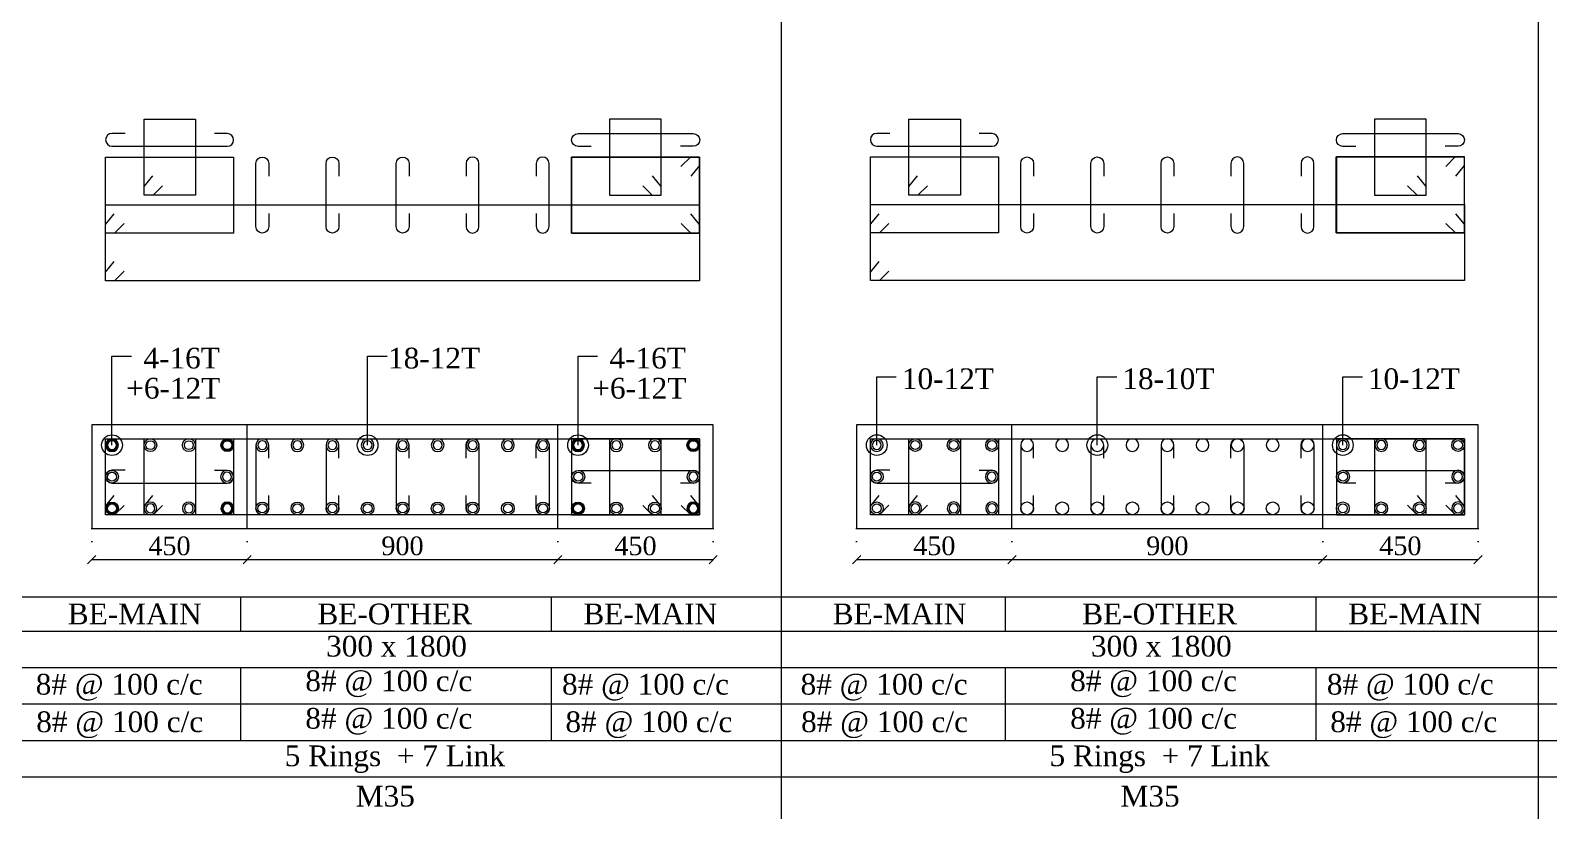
# Model space of a CAD drawing. Header units: millimetres. Extents: x 303 to 27724, y 300 to 68956.
# Drawn here: x 10195 to 14593, y 51968 to 54226 of the extents above; entities that cross this region are included whole.
import ezdxf

# ---------------------------------------------------------------- set-up
doc = ezdxf.new("R2010")
doc.units = ezdxf.units.MM
doc.linetypes.add('( Hidden )', pattern=[0.375, 0.25, -0.125])
doc.linetypes.add('DOT2', pattern=[0.125, 0, -0.125])
doc.layers.get('Defpoints').update_dxf_attribs({"lineweight": 0})
for name, color, linetype, lineweight in [('S-COL. STEEL DIA', 1, 'Continuous', 9), ('S-DIM FOOTING', 7, 'Continuous', 0), ('S-SECTION', 5, 'Continuous', 0), ('S-SECTION MARK', 7, 'Continuous', 0), ('S-SHEET', 7, 'Continuous', 0), ('S-STEEL', 1, 'Continuous', 9), ('S-STEEL-1', 1, 'Continuous', 0), ('S-STEEL-1 C.S.', 106, 'Continuous', 0), ('S-TEXT', 7, 'Continuous', 0)]:
    doc.layers.add(name, color=color, linetype=linetype, lineweight=lineweight)
doc.styles.add('AR', font='ARIALUNI.TTF', dxfattribs={"width": 0.8})
doc.styles.add('S-ROMANS', font='times.ttf')
doc.styles.add('TEXT', font='times.ttf')
doc.dimstyles.new('100', dxfattribs={"dimtxt": 180, "dimasz": 80, "dimexe": 0.18, "dimexo": 0.0625, "dimgap": 1, "dimtad": 1, "dimdec": 0, "dimzin": 0, "dimdsep": 46, "dimtxsty": 'AR', "dimblk": 'DOT', "dimcen": 0.09, "dimse1": 1, "dimse2": 1, "dimclrd": 50, "dimclrt": 256, "dimadec": 0, "dimazin": 0, "dimtfac": 1, "dimtdec": 0, "dimtix": 1, "dimtofl": 0, "dimtmove": 2, "dimatfit": 0, "dimfxl": 1, "dimtolj": 1, "dimtzin": 0, "dimlwd": -1, "dimarcsym": 0})
doc.dimstyles.new('SETU', dxfattribs={"dimtxt": 230, "dimasz": 0.2, "dimexe": 0.1, "dimexo": 0.1, "dimgap": 0.05, "dimtad": 1, "dimdec": 0, "dimzin": 0, "dimdsep": 46, "dimtxsty": 'TEXT', "dimblk": 'OBLIQUE', "dimcen": 0.09, "dimdle": 0.1, "dimclrd": 4, "dimclre": 256, "dimclrt": 256, "dimadec": 1, "dimazin": 0, "dimtfac": 1, "dimtdec": 0, "dimtix": 1, "dimtofl": 0, "dimtmove": 2, "dimatfit": 0, "dimfxl": 1, "dimtolj": 1, "dimtzin": 0, "dimlwd": -1, "dimlwe": -1, "dimarcsym": 1})

# ---------------------------------------------------------------- blocks, each defined once
blk = doc.blocks.new('*U4')
at = {"layer": 'S-COL. STEEL DIA'}
h = blk.add_hatch(color=256, dxfattribs=at)
h.dxf.hatch_style = 1
h.paths.add_polyline_path([(-18.5, 0, 1), (18.5, 0, 1)])
h.paths.add_polyline_path([(13, 0, -1), (-13, 0, -1)], flags=16)
at = {"layer": 'S-COL. STEEL DIA', "lineweight": 5}
for radius in [18.5, 13]:
    blk.add_circle((0, 0), radius, dxfattribs=at)
blk = doc.blocks.new('*U6')
at = {"layer": 'S-COL. STEEL DIA', "lineweight": 5}
for radius in [18.5, 13, 13]:
    blk.add_circle((0, 0), radius, dxfattribs=at)
blk = doc.blocks.new('_Oblique')
at = {"color": 0, "linetype": 'ByBlock', "lineweight": -2}
blk.add_line((-0.5, -0.5), (0.5, 0.5), dxfattribs=at)
blk = doc.blocks.new('*D2064')
at = {"layer": 'Defpoints', "color": 0}
for p in [(10372.5, 52783.8), (10822.5, 52783.8), (10822.5, 52693.9)]:
    blk.add_point(p, dxfattribs=at)
at = {"layer": 'S-DIM FOOTING', "linetype": 'DOT2', "ltscale": 300}
for p, q in [((10372.5, 52783.7), (10372.5, 52693.8)), ((10822.5, 52783.7), (10822.5, 52693.8))]:
    blk.add_line(p, q, dxfattribs=at)
at = {"layer": 'S-DIM FOOTING', "ltscale": 300}
blk.add_line((10372.4, 52693.9), (10822.6, 52693.9), dxfattribs=at)
at = {"layer": 'S-DIM FOOTING', "linetype": 'ByBlock', "xscale": 24, "yscale": 24, "zscale": 24, "rotation": 180}
blk.add_blockref('_Oblique', (10372.5, 52693.9), dxfattribs=at)
at = {"layer": 'S-DIM FOOTING', "linetype": 'ByBlock', "xscale": 24, "yscale": 24, "zscale": 24}
blk.add_blockref('_Oblique', (10822.5, 52693.9), dxfattribs=at)
at = {"layer": 'S-DIM FOOTING', "insert": (10597.5, 52733.4), "char_height": 54, "attachment_point": 5, "style": 'TEXT'}
blk.add_mtext('\\A1;450', dxfattribs=at)
blk = doc.blocks.new('*D2065')
at = {"layer": 'Defpoints', "color": 0}
for p in [(10822.5, 52783.8), (11722.5, 52783.8), (11722.5, 52693.9)]:
    blk.add_point(p, dxfattribs=at)
at = {"layer": 'S-DIM FOOTING', "linetype": 'DOT2', "ltscale": 300}
for p, q in [((10822.5, 52783.7), (10822.5, 52693.8)), ((11722.5, 52783.7), (11722.5, 52693.8))]:
    blk.add_line(p, q, dxfattribs=at)
at = {"layer": 'S-DIM FOOTING', "ltscale": 300}
blk.add_line((10822.4, 52693.9), (11722.6, 52693.9), dxfattribs=at)
at = {"layer": 'S-DIM FOOTING', "linetype": 'ByBlock', "xscale": 24, "yscale": 24, "zscale": 24, "rotation": 180}
blk.add_blockref('_Oblique', (10822.5, 52693.9), dxfattribs=at)
at = {"layer": 'S-DIM FOOTING', "linetype": 'ByBlock', "xscale": 24, "yscale": 24, "zscale": 24}
blk.add_blockref('_Oblique', (11722.5, 52693.9), dxfattribs=at)
at = {"layer": 'S-DIM FOOTING', "insert": (11272.5, 52733.5), "char_height": 54, "attachment_point": 5, "style": 'TEXT'}
blk.add_mtext('\\A1;900', dxfattribs=at)
blk = doc.blocks.new('*D2066')
at = {"layer": 'Defpoints', "color": 0}
for p in [(11722.5, 52783.8), (12172.5, 52783.8), (12172.5, 52693.9)]:
    blk.add_point(p, dxfattribs=at)
at = {"layer": 'S-DIM FOOTING', "linetype": 'DOT2', "ltscale": 300}
for p, q in [((11722.5, 52783.7), (11722.5, 52693.8)), ((12172.5, 52783.7), (12172.5, 52693.8))]:
    blk.add_line(p, q, dxfattribs=at)
at = {"layer": 'S-DIM FOOTING', "ltscale": 300}
blk.add_line((11722.4, 52693.9), (12172.6, 52693.9), dxfattribs=at)
at = {"layer": 'S-DIM FOOTING', "linetype": 'ByBlock', "xscale": 24, "yscale": 24, "zscale": 24, "rotation": 180}
blk.add_blockref('_Oblique', (11722.5, 52693.9), dxfattribs=at)
at = {"layer": 'S-DIM FOOTING', "linetype": 'ByBlock', "xscale": 24, "yscale": 24, "zscale": 24}
blk.add_blockref('_Oblique', (12172.5, 52693.9), dxfattribs=at)
at = {"layer": 'S-DIM FOOTING', "insert": (11947.5, 52733.4), "char_height": 54, "attachment_point": 5, "style": 'TEXT'}
blk.add_mtext('\\A1;450', dxfattribs=at)
blk = doc.blocks.new('_Dot')
at = {"linetype": 'ByBlock', "lineweight": -2}
blk.add_line((-0.5, 0), (-1, 0), dxfattribs=at)
at = {"linetype": 'ByBlock', "const_width": 0.5}
blk.add_lwpolyline([(-0.25, 0, 1), (0.25, 0, 1)], format="xyb", close=True, dxfattribs=at)
blk = doc.blocks.new('*D2109')
at = {"layer": 'Defpoints', "color": 0}
for p in [(12588.1, 52784), (13038.1, 52784), (13038.1, 52694.1)]:
    blk.add_point(p, dxfattribs=at)
at = {"layer": 'S-DIM FOOTING', "linetype": 'DOT2', "ltscale": 300}
for p, q in [((12588.1, 52783.8), (12588.1, 52694)), ((13038.1, 52783.8), (13038.1, 52694))]:
    blk.add_line(p, q, dxfattribs=at)
at = {"layer": 'S-DIM FOOTING', "ltscale": 300}
blk.add_line((12588, 52694.1), (13038.2, 52694.1), dxfattribs=at)
at = {"layer": 'S-DIM FOOTING', "linetype": 'ByBlock', "xscale": 24, "yscale": 24, "zscale": 24, "rotation": 180}
blk.add_blockref('_Oblique', (12588.1, 52694.1), dxfattribs=at)
at = {"layer": 'S-DIM FOOTING', "linetype": 'ByBlock', "xscale": 24, "yscale": 24, "zscale": 24}
blk.add_blockref('_Oblique', (13038.1, 52694.1), dxfattribs=at)
at = {"layer": 'S-DIM FOOTING', "insert": (12813.1, 52733.6), "char_height": 54, "attachment_point": 5, "style": 'TEXT'}
blk.add_mtext('\\A1;450', dxfattribs=at)
blk = doc.blocks.new('*D2110')
at = {"layer": 'Defpoints', "color": 0}
for p in [(13038.1, 52784), (13938.1, 52784), (13938.1, 52694.1)]:
    blk.add_point(p, dxfattribs=at)
at = {"layer": 'S-DIM FOOTING', "linetype": 'DOT2', "ltscale": 300}
for p, q in [((13038.1, 52783.8), (13038.1, 52694)), ((13938.1, 52783.8), (13938.1, 52694))]:
    blk.add_line(p, q, dxfattribs=at)
at = {"layer": 'S-DIM FOOTING', "ltscale": 300}
blk.add_line((13038, 52694.1), (13938.2, 52694.1), dxfattribs=at)
at = {"layer": 'S-DIM FOOTING', "linetype": 'ByBlock', "xscale": 24, "yscale": 24, "zscale": 24, "rotation": 180}
blk.add_blockref('_Oblique', (13038.1, 52694.1), dxfattribs=at)
at = {"layer": 'S-DIM FOOTING', "linetype": 'ByBlock', "xscale": 24, "yscale": 24, "zscale": 24}
blk.add_blockref('_Oblique', (13938.1, 52694.1), dxfattribs=at)
at = {"layer": 'S-DIM FOOTING', "insert": (13488.1, 52733.6), "char_height": 54, "attachment_point": 5, "style": 'TEXT'}
blk.add_mtext('\\A1;900', dxfattribs=at)
blk = doc.blocks.new('*D2111')
at = {"layer": 'Defpoints', "color": 0}
for p in [(13938.1, 52784), (14388.1, 52784), (14388.1, 52694.1)]:
    blk.add_point(p, dxfattribs=at)
at = {"layer": 'S-DIM FOOTING', "linetype": 'DOT2', "ltscale": 300}
for p, q in [((13938.1, 52783.8), (13938.1, 52694)), ((14388.1, 52783.8), (14388.1, 52694))]:
    blk.add_line(p, q, dxfattribs=at)
at = {"layer": 'S-DIM FOOTING', "ltscale": 300}
blk.add_line((13938, 52694.1), (14388.2, 52694.1), dxfattribs=at)
at = {"layer": 'S-DIM FOOTING', "linetype": 'ByBlock', "xscale": 24, "yscale": 24, "zscale": 24, "rotation": 180}
blk.add_blockref('_Oblique', (13938.1, 52694.1), dxfattribs=at)
at = {"layer": 'S-DIM FOOTING', "linetype": 'ByBlock', "xscale": 24, "yscale": 24, "zscale": 24}
blk.add_blockref('_Oblique', (14388.1, 52694.1), dxfattribs=at)
at = {"layer": 'S-DIM FOOTING', "insert": (14163.1, 52733.6), "char_height": 54, "attachment_point": 5, "style": 'TEXT'}
blk.add_mtext('\\A1;450', dxfattribs=at)
blk = doc.blocks.new('*U74')
at = {"layer": 'S-COL. STEEL DIA', "lineweight": 5}
blk.add_circle((0, 0), 18.5, dxfattribs=at)

msp = doc.modelspace()

# ---------------------------------------------------------------- linework, layer by layer
at = {"layer": 'S-SECTION'}
for points, elevation in [([(12172.5, 52783.8), (12172.5, 53083.8), (10372.5, 53083.8), (10372.5, 52783.8)], -6.9), ([(14388.1, 52784), (14388.1, 53084), (12588.1, 53084), (12588.1, 52784)], 7.8)]:
    msp.add_lwpolyline(points, close=True, dxfattribs=dict(at, elevation=elevation))
at = {"layer": 'S-SHEET'}
for p, q in [((12369.1, 68956, -0.3), (12369.1, 299.8, 0.2)), ((14562.7, 68956, 0.5), (14562.7, 299.8, 1)), ((303, 52586.7, 7.1), (27724.1, 52586.7, 7.1)), ((10803, 52586.6, -7.6), (10803, 52487, -7.6)), ((11703, 52586.6, -7.6), (11703, 52487, -7.6)), ((13018.5, 52586.6, -8.3), (13018.5, 52487, -8.3)), ((13918.5, 52586.6, -8.3), (13918.5, 52487, -8.3)), ((303, 52487.2, -0.9), (27724.1, 52487.2, -0.9)), ((303, 52382, -0.9), (27724.1, 52382, -0.9)), ((303, 52382, -0.9), (27724.1, 52382, -0.9)), ((10803, 52381.8, -7.6), (10803, 52170.5, -7.6)), ((11703, 52381.8, -7.6), (11703, 52170.5, -7.6)), ((13018.5, 52381.8, -8.3), (13018.5, 52170.5, -8.3)), ((13918.5, 52381.8, -8.3), (13918.5, 52170.5, -8.3)), ((303, 52276.2, -0.9), (27724.1, 52276.2, -0.9)), ((303, 52170.7, -0.9), (27724.1, 52170.7, -0.9)), ((303, 52065.1, -0.9), (27724.1, 52065.1, -0.9))]:
    msp.add_line(p, q, dxfattribs=at)
at = {"layer": 'S-STEEL', "color": 3}
for points, elevation in [([(10468.7, 53927.5), (10431, 53927.5, 1), (10431, 53890.6), (10764.9, 53890.3, 1), (10764.9, 53927.2), (10727.6, 53927.2)], -7.2), ([(11818.7, 53890), (11781, 53890, -1), (11781, 53926.9), (12114.9, 53927.2, -1), (12114.9, 53890.2), (12077.6, 53890.2)], -7.2), ([(12684.2, 53927.6), (12646.5, 53927.6, 1), (12646.5, 53890.7), (12980.4, 53890.4, 1), (12980.4, 53927.3), (12943.2, 53927.3)], 7.5), ([(14034.2, 53890.1), (13996.5, 53890.1, -1), (13996.5, 53927), (14330.4, 53927.3, -1), (14330.4, 53890.4), (14293.2, 53890.4)], 7.5), ([(10884.9, 53695.4), (10884.9, 53657.7, -1), (10848, 53657.7), (10848, 53840.8, -1), (10884.9, 53840.8), (10884.9, 53803.5)], -6.9), ([(11088.2, 53695.4), (11088.2, 53657.7, -1), (11051.2, 53657.7), (11051.2, 53840.8, -1), (11088.2, 53840.8), (11088.2, 53803.5)], -6.9), ([(11291.4, 53695.4), (11291.4, 53657.7, -1), (11254.5, 53657.7), (11254.5, 53840.8, -1), (11291.4, 53840.8), (11291.4, 53803.5)], -6.9), ([(11456.9, 53695.4), (11456.9, 53657.7, 1), (11493.8, 53657.7), (11493.8, 53840.8, 1), (11456.9, 53840.8), (11456.9, 53803.5)], -6.9), ([(11660.1, 53695.4), (11660.1, 53657.7, 1), (11697, 53657.7), (11697, 53840.8, 1), (11660.1, 53840.8), (11660.1, 53803.5)], -6.9), ([(13100.5, 53695.5), (13100.5, 53657.8, -1), (13063.6, 53657.8), (13063.6, 53840.9, -1), (13100.5, 53840.9), (13100.5, 53803.7)], 7.8), ([(13303.7, 53695.5), (13303.7, 53657.8, -1), (13266.8, 53657.8), (13266.8, 53840.9, -1), (13303.7, 53840.9), (13303.7, 53803.7)], 7.8), ([(13506.9, 53695.5), (13506.9, 53657.8, -1), (13470, 53657.8), (13470, 53840.9, -1), (13506.9, 53840.9), (13506.9, 53803.7)], 7.8), ([(13672.5, 53695.5), (13672.5, 53657.8, 1), (13709.4, 53657.8), (13709.4, 53840.9, 1), (13672.5, 53840.9), (13672.5, 53803.7)], 7.8), ([(13875.7, 53695.5), (13875.7, 53657.8, 1), (13912.6, 53657.8), (13912.6, 53840.9, 1), (13875.7, 53840.9), (13875.7, 53803.7)], 7.8), ([(10884.9, 52987.6), (10884.9, 53025.3, 1), (10848, 53025.3), (10848, 52842.2, 1), (10884.9, 52842.2), (10884.9, 52879.5)], -6.9), ([(11088.2, 52987.6), (11088.2, 53025.3, 1), (11051.2, 53025.3), (11051.2, 52842.2, 1), (11088.2, 52842.2), (11088.2, 52879.5)], -6.9), ([(11291.4, 52987.6), (11291.4, 53025.3, 1), (11254.5, 53025.3), (11254.5, 52842.2, 1), (11291.4, 52842.2), (11291.4, 52879.5)], -6.9), ([(11456.9, 52987.6), (11456.9, 53025.3, -1), (11493.8, 53025.3), (11493.8, 52842.2, -1), (11456.9, 52842.2), (11456.9, 52879.5)], -6.9), ([(11660.1, 52987.6), (11660.1, 53025.3, -1), (11697, 53025.3), (11697, 52842.2, -1), (11660.1, 52842.2), (11660.1, 52879.5)], -6.9), ([(13100.5, 52987.8), (13100.5, 53025.5, 1), (13063.6, 53025.5), (13063.6, 52842.4, 1), (13100.5, 52842.4), (13100.5, 52879.6)], 7.8), ([(13303.7, 52987.8), (13303.7, 53025.5, 1), (13266.8, 53025.5), (13266.8, 52842.4, 1), (13303.7, 52842.4), (13303.7, 52879.6)], 7.8), ([(13506.9, 52987.8), (13506.9, 53025.5, 1), (13470, 53025.5), (13470, 52842.4, 1), (13506.9, 52842.4), (13506.9, 52879.6)], 7.8), ([(13672.5, 52987.8), (13672.5, 53025.5, -1), (13709.4, 53025.5), (13709.4, 52842.4, -1), (13672.5, 52842.4), (13672.5, 52879.6)], 7.8), ([(13875.7, 52987.8), (13875.7, 53025.5, -1), (13912.6, 53025.5), (13912.6, 52842.4, -1), (13875.7, 52842.4), (13875.7, 52879.6)], 7.8), ([(10468.7, 52952.5), (10431, 52952.5, 1), (10431, 52915.6), (10764.9, 52915.3, 1), (10764.9, 52952.2), (10727.6, 52952.2)], -7.2), ([(11818.7, 52915), (11781, 52915, -1), (11781, 52951.9), (12114.9, 52952.2, -1), (12114.9, 52915.3), (12077.6, 52915.3)], -7.2), ([(12684.2, 52952.6), (12646.5, 52952.6, 1), (12646.5, 52915.7), (12980.4, 52915.4, 1), (12980.4, 52952.3), (12943.2, 52952.3)], 7.5), ([(14034.2, 52915.1), (13996.5, 52915.1, -1), (13996.5, 52952), (14330.4, 52952.3, -1), (14330.4, 52915.4), (14293.2, 52915.4)], 7.5)]:
    msp.add_lwpolyline(points, format="xyb", dxfattribs=dict(at, elevation=elevation))
at = {"layer": 'S-STEEL', "color": 1}
for points, elevation in [([(12079, 53832), (12106.5, 53859.3), (12132.5, 53859.3), (12132.5, 53639.3), (11761.7, 53639.3), (11761.7, 53859.3), (12132.5, 53859.3), (12132.5, 53834.3), (12107.3, 53803.4)], -6.9), ([(14294.5, 53832.1), (14322.1, 53859.4), (14348.1, 53859.4), (14348.1, 53639.4), (13977.3, 53639.4), (13977.3, 53859.4), (14348.1, 53859.4), (14348.1, 53834.4), (14322.9, 53803.6)], 7.8), ([(10466.1, 53528.5), (10438.5, 53501.2), (10412.5, 53501.2), (10412.5, 53721.2), (12133.3, 53721.2), (12133.3, 53501.2), (10412.5, 53501.2), (10412.5, 53526.2), (10437.7, 53557.1)], -6.9), ([(12681.6, 53528.7), (12654.1, 53501.4), (12628.1, 53501.4), (12628.1, 53721.4), (14348.9, 53721.4), (14348.9, 53501.4), (12628.1, 53501.4), (12628.1, 53526.4), (12653.3, 53557.3)], 7.8), ([(10466.1, 52851.1), (10438.5, 52823.8), (10412.5, 52823.8), (10412.5, 53043.8), (12133.3, 53043.8), (12133.3, 52823.8), (10412.5, 52823.8), (10412.5, 52848.8), (10437.7, 52879.7)], -6.9), ([(12681.6, 52851.3), (12654.1, 52824), (12628.1, 52824), (12628.1, 53044), (14348.9, 53044), (14348.9, 52824), (12628.1, 52824), (12628.1, 52849), (12653.3, 52879.9)], 7.8)]:
    msp.add_lwpolyline(points, dxfattribs=dict(at, elevation=elevation))
at = {"layer": 'S-STEEL-1', "color": 41}
for points, elevation in [([(10577.4, 53776), (10549.8, 53748.7), (10523.8, 53748.7), (10523.8, 53968.7), (10673.2, 53968.7), (10673.2, 53748.7), (10523.8, 53748.7), (10523.8, 53773.7), (10549, 53804.6)], -6.9), ([(11968.5, 53776), (11996, 53748.7), (12022, 53748.7), (12022, 53968.7), (11872.6, 53968.7), (11872.6, 53748.7), (12022, 53748.7), (12022, 53773.7), (11996.8, 53804.6)], -6.9), ([(12792.9, 53776.2), (12765.4, 53748.8), (12739.4, 53748.8), (12739.4, 53968.8), (12888.8, 53968.8), (12888.8, 53748.8), (12739.4, 53748.8), (12739.4, 53773.9), (12764.6, 53804.7)], 7.8), ([(14184, 53776.2), (14211.6, 53748.8), (14237.6, 53748.8), (14237.6, 53968.8), (14088.2, 53968.8), (14088.2, 53748.8), (14237.6, 53748.8), (14237.6, 53773.9), (14212.4, 53804.7)], 7.8), ([(10577.4, 52851.1), (10549.8, 52823.8), (10523.8, 52823.8), (10523.8, 53043.8), (10673.2, 53043.8), (10673.2, 52823.8), (10523.8, 52823.8), (10523.8, 52848.8), (10549, 52879.7)], -6.9), ([(11968.5, 52851.1), (11996, 52823.8), (12022, 52823.8), (12022, 53043.8), (11872.6, 53043.8), (11872.6, 52823.8), (12022, 52823.8), (12022, 52848.8), (11996.8, 52879.7)], -6.9), ([(12792.9, 52851.3), (12765.4, 52824), (12739.4, 52824), (12739.4, 53044), (12888.8, 53044), (12888.8, 52824), (12739.4, 52824), (12739.4, 52849), (12764.6, 52879.9)], 7.8), ([(14184, 52851.3), (14211.6, 52824), (14237.6, 52824), (14237.6, 53044), (14088.2, 53044), (14088.2, 52824), (14237.6, 52824), (14237.6, 52849), (14212.4, 52879.9)], 7.8)]:
    msp.add_lwpolyline(points, dxfattribs=dict(at, elevation=elevation))
at = {"layer": 'S-STEEL-1', "color": 6}
for points, elevation in [([(10466.1, 53666.6), (10438.5, 53639.3), (10412.5, 53639.3), (10412.5, 53859.3), (10783.3, 53859.3), (10783.3, 53639.3), (10412.5, 53639.3), (10412.5, 53664.3), (10437.7, 53695.2)], -6.9), ([(12079.8, 53666.6), (12107.3, 53639.3), (12133.3, 53639.3), (12133.3, 53859.3), (11762.5, 53859.3), (11762.5, 53639.3), (12133.3, 53639.3), (12133.3, 53664.3), (12108.1, 53695.2)], -6.9), ([(12681.6, 53666.8), (12654.1, 53639.4), (12628.1, 53639.4), (12628.1, 53859.4), (12998.9, 53859.4), (12998.9, 53639.4), (12628.1, 53639.4), (12628.1, 53664.5), (12653.3, 53695.3)], 7.8), ([(14295.3, 53666.8), (14322.9, 53639.4), (14348.9, 53639.4), (14348.9, 53859.4), (13978.1, 53859.4), (13978.1, 53639.4), (14348.9, 53639.4), (14348.9, 53664.5), (14323.7, 53695.3)], 7.8), ([(10466.1, 52851.1), (10438.5, 52823.8), (10412.5, 52823.8), (10412.5, 53043.8), (10783.3, 53043.8), (10783.3, 52823.8), (10412.5, 52823.8), (10412.5, 52848.8), (10437.7, 52879.7)], -6.9), ([(12079.8, 52851.1), (12107.3, 52823.8), (12133.3, 52823.8), (12133.3, 53043.8), (11762.5, 53043.8), (11762.5, 52823.8), (12133.3, 52823.8), (12133.3, 52848.8), (12108.1, 52879.7)], -6.9), ([(12681.6, 52851.3), (12654.1, 52824), (12628.1, 52824), (12628.1, 53044), (12998.9, 53044), (12998.9, 52824), (12628.1, 52824), (12628.1, 52849), (12653.3, 52879.9)], 7.8), ([(14295.3, 52851.3), (14322.9, 52824), (14348.9, 52824), (14348.9, 53044), (13978.1, 53044), (13978.1, 52824), (14348.9, 52824), (14348.9, 52849), (14323.7, 52879.9)], 7.8)]:
    msp.add_lwpolyline(points, dxfattribs=dict(at, elevation=elevation))
at = {"layer": 'S-STEEL-1 C.S.', "color": 8, "linetype": '( Hidden )'}
for p, q in [((10822.5, 52783.8, -6.9), (10822.5, 53083.8, -6.9)), ((11722.5, 52783.8, -6.9), (11722.5, 53083.8, -6.9)), ((13038.1, 52784, 7.8), (13038.1, 53084, 7.8)), ((13938.1, 52784, 7.8), (13938.1, 53084, 7.8))]:
    msp.add_line(p, q, dxfattribs=at)

# ---------------------------------------------------------------- block references
at = {"layer": 'S-COL. STEEL DIA', "xscale": -1, "rotation": 180}
for name, p in [('*U4', (10431, 53025.3, -6.9)), ('*U6', (10866.5, 53025.3, -6.9)), ('*U6', (10968.1, 53025.3, -6.9)), ('*U6', (11069.7, 53025.3, -6.9)), ('*U6', (11171.3, 53025.3, -6.9)), ('*U6', (11272.9, 53025.3, -6.9)), ('*U6', (11374.5, 53025.3, -6.9)), ('*U6', (11476.1, 53025.3, -6.9)), ('*U6', (11577.8, 53025.3, -6.9)), ('*U6', (11679.4, 53025.3, -6.9)), ('*U4', (11781, 53025.3, -6.9)), ('*U6', (11892.3, 53025.3, -6.9)), ('*U6', (12003.6, 53025.3, -6.9)), ('*U6', (12646.5, 53025.5, 7.8)), ('*U74', (13082, 53025.5, 7.8)), ('*U74', (13183.6, 53025.5, 7.8)), ('*U74', (13285.3, 53025.5, 7.8)), ('*U74', (13386.9, 53025.5, 7.8)), ('*U74', (13488.5, 53025.5, 7.8)), ('*U74', (13590.1, 53025.5, 7.8)), ('*U74', (13691.7, 53025.5, 7.8)), ('*U74', (13793.3, 53025.5, 7.8)), ('*U74', (13894.9, 53025.5, 7.8)), ('*U6', (13996.5, 53025.5, 7.8)), ('*U6', (14107.8, 53025.5, 7.8)), ('*U6', (14219.1, 53025.5, 7.8))]:
    msp.add_blockref(name, p, dxfattribs=at)
at = {"layer": 'S-COL. STEEL DIA', "rotation": 180}
for name, p in [('*U6', (10542.3, 53025.3, -6.9)), ('*U6', (10653.6, 53025.3, -6.9)), ('*U4', (10764.9, 53025.3, -6.9)), ('*U4', (12114.9, 53025.3, -6.9)), ('*U6', (12757.8, 53025.5, 7.8)), ('*U6', (12869.1, 53025.5, 7.8)), ('*U6', (12980.4, 53025.5, 7.8)), ('*U6', (14330.4, 53025.5, 7.8))]:
    msp.add_blockref(name, p, dxfattribs=at)
at = {"layer": 'S-COL. STEEL DIA'}
for name, p in [('*U6', (10431, 52933.8, -6.9)), ('*U6', (11781.8, 52933.8, -6.9)), ('*U6', (12646.5, 52934, 7.8)), ('*U6', (13997.3, 52934, 7.8)), ('*U4', (10431, 52842.2, -6.9)), ('*U6', (10866.5, 52842.2, -6.9)), ('*U6', (10968.1, 52842.2, -6.9)), ('*U6', (11069.7, 52842.2, -6.9)), ('*U6', (11171.3, 52842.2, -6.9)), ('*U6', (11272.9, 52842.2, -6.9)), ('*U6', (11374.5, 52842.2, -6.9)), ('*U6', (11476.1, 52842.2, -6.9)), ('*U6', (11577.8, 52842.2, -6.9)), ('*U6', (11679.4, 52842.2, -6.9)), ('*U4', (11781, 52842.2, -6.9)), ('*U6', (11892.3, 52842.2, -6.9)), ('*U6', (12003.6, 52842.2, -6.9)), ('*U6', (12646.5, 52842.4, 7.8)), ('*U74', (13082, 52842.4, 7.8)), ('*U74', (13183.6, 52842.4, 7.8)), ('*U74', (13285.3, 52842.4, 7.8)), ('*U74', (13386.9, 52842.4, 7.8)), ('*U74', (13488.5, 52842.4, 7.8)), ('*U74', (13590.1, 52842.4, 7.8)), ('*U74', (13691.7, 52842.4, 7.8)), ('*U74', (13793.3, 52842.4, 7.8)), ('*U74', (13894.9, 52842.4, 7.8)), ('*U6', (13996.5, 52842.4, 7.8)), ('*U6', (14107.8, 52842.4, 7.8)), ('*U6', (14219.1, 52842.4, 7.8))]:
    msp.add_blockref(name, p, dxfattribs=at)
at = {"layer": 'S-COL. STEEL DIA', "xscale": -1}
for name, p in [('*U6', (10764.1, 52933.8, -6.9)), ('*U6', (12114.9, 52933.8, -6.9)), ('*U6', (12979.6, 52934, 7.8)), ('*U6', (14330.4, 52934, 7.8)), ('*U6', (10542.3, 52842.2, -6.9)), ('*U6', (10653.6, 52842.2, -6.9)), ('*U4', (10764.9, 52842.2, -6.9)), ('*U4', (12114.9, 52842.2, -6.9)), ('*U6', (12757.8, 52842.4, 7.8)), ('*U6', (12869.1, 52842.4, 7.8)), ('*U6', (12980.4, 52842.4, 7.8)), ('*U6', (14330.4, 52842.4, 7.8))]:
    msp.add_blockref(name, p, dxfattribs=at)

# ---------------------------------------------------------------- texts
at = {"layer": 'S-TEXT', "color": 7, "style": 'TEXT'}
for s, p in [('4-16T', (10522, 53247.2, -6.9)), ('18-12T', (11230.6, 53247.2, -6.9)), ('4-16T', (11872, 53247.2, -6.9)), ('+6-12T', (10472.3, 53160.1, -6.9)), ('+6-12T', (11822.3, 53160.1, -6.9)), ('10-12T', (12719.1, 53187.5, 7.8)), ('18-10T', (13357.8, 53187.5, 7.8)), ('10-12T', (14069.1, 53187.5, 7.8))]:
    msp.add_text(s, height=60, dxfattribs=at).set_placement(p)
at = {"layer": 'S-TEXT', "style": 'S-ROMANS'}
for s, p in [('BE-MAIN ', (10303, 52506.8, -7.6)), ('BE-OTHER', (11026, 52506.8, -7.6)), ('BE-MAIN ', (11796.5, 52506.8, -7.6)), ('BE-MAIN ', (12518.6, 52506.8, -8.3)), ('BE-OTHER', (13241.6, 52506.8, -8.3)), ('BE-MAIN ', (14012.1, 52506.8, -8.3)), ('300 x 1800', (11051.3, 52413.5, -7.6)), ('300 x 1800', (13266.8, 52413.5, -8.3)), ('8# @ 100 c/c', (10210, 52303.3, -7.6)), ('8# @ 100 c/c', (10991, 52313.3, -7.6)), ('8# @ 100 c/c', (11734.5, 52303.3, -7.6)), ('8# @ 100 c/c', (12425.6, 52303.3, -8.3)), ('8# @ 100 c/c', (13206.6, 52313.3, -8.3)), ('8# @ 100 c/c', (13950.1, 52303.3, -8.3)), ('8# @ 100 c/c', (10211.5, 52194.7, -7.6)), ('8# @ 100 c/c', (10991, 52204.7, -7.6)), ('8# @ 100 c/c', (11744.5, 52194.7, -7.6)), ('8# @ 100 c/c', (12427.1, 52194.7, -8.3)), ('8# @ 100 c/c', (13206.6, 52204.7, -8.3)), ('8# @ 100 c/c', (13960.1, 52194.7, -8.3)), ('5 Rings  + 7 Link', (10931.3, 52096.2, -7.6)), ('5 Rings  + 7 Link', (13146.8, 52096.2, -8.3)), ('M35', (11137.2, 51979.4, -7.6)), ('M35', (13352.7, 51979.4, -8.3))]:
    msp.add_text(s, height=60, dxfattribs=at).set_placement(p)

# ---------------------------------------------------------------- dimensions: what is measured, and where the dimension line sits
at = {"layer": 'S-DIM FOOTING', "ltscale": 300}
for base, p1, p2, picture, middle in [((10822.5, 52693.9, -7.2), (10372.5, 52783.8, -6.9), (10822.5, 52783.8, -6.9), '*D2064', (10597.5, 52733.4, -7.2)), ((11722.5, 52693.9, -7.2), (10822.5, 52783.8, -6.9), (11722.5, 52783.8, -6.9), '*D2065', (11272.5, 52733.5, -7.2)), ((12172.5, 52693.9, -7.2), (11722.5, 52783.8, -6.9), (12172.5, 52783.8, -6.9), '*D2066', (11947.5, 52733.4, -7.2)), ((13038.1, 52694.1, 7.5), (12588.1, 52784, 7.8), (13038.1, 52784, 7.8), '*D2109', (12813.1, 52733.6, 7.5)), ((13938.1, 52694.1, 7.5), (13038.1, 52784, 7.8), (13938.1, 52784, 7.8), '*D2110', (13488.1, 52733.6, 7.5)), ((14388.1, 52694.1, 7.5), (13938.1, 52784, 7.8), (14388.1, 52784, 7.8), '*D2111', (14163.1, 52733.6, 7.5))]:
    dim = msp.add_linear_dim(base=base, p1=p1, p2=p2, angle=180, dimstyle='SETU', override={"dimscale": 1.2, "dimtxt": 45, "dimasz": 20, "dimgap": 10, "dimblk1": 'Oblique', "dimblk2": 'Oblique', "dimsah": 1, "dimclrd": 256, "dimarcsym": 1}, dxfattribs=at)
    dim.commit()
    dim.dimension.update_dxf_attribs({"geometry": picture, "text_midpoint": middle})

# ---------------------------------------------------------------- leaders
at = {"layer": 'S-SECTION MARK'}
for points in [[(10431, 53025.3, -6.9), (10431, 53283.1, -6.9), (10487.4, 53283.1, -6.9)], [(11171.3, 53025.3, -6.9), (11171.3, 53283.1, -6.9), (11227.7, 53283.1, -6.9)], [(11781, 53025.3, -6.9), (11781, 53283.1, -6.9), (11837.4, 53283.1, -6.9)], [(12646.5, 53025.5, 7.8), (12646.5, 53223.4, 7.8), (12703, 53223.4, 7.8)], [(13285.3, 53025.5, 7.8), (13285.3, 53223.4, 7.8), (13341.7, 53223.4, 7.8)], [(13996.5, 53025.5, 7.8), (13996.5, 53223.4, 7.8), (14053, 53223.4, 7.8)]]:
    msp.add_leader(points, dimstyle='100', override={"dimasz": 60, "dimtad": 0, "dimclrd": 256, "dimldrblk": 'DotBlank', "dimfxl": 50, "dimfxlon": 1, "dimarcsym": 1}, dxfattribs=at)

doc.saveas('drawing.dxf')
